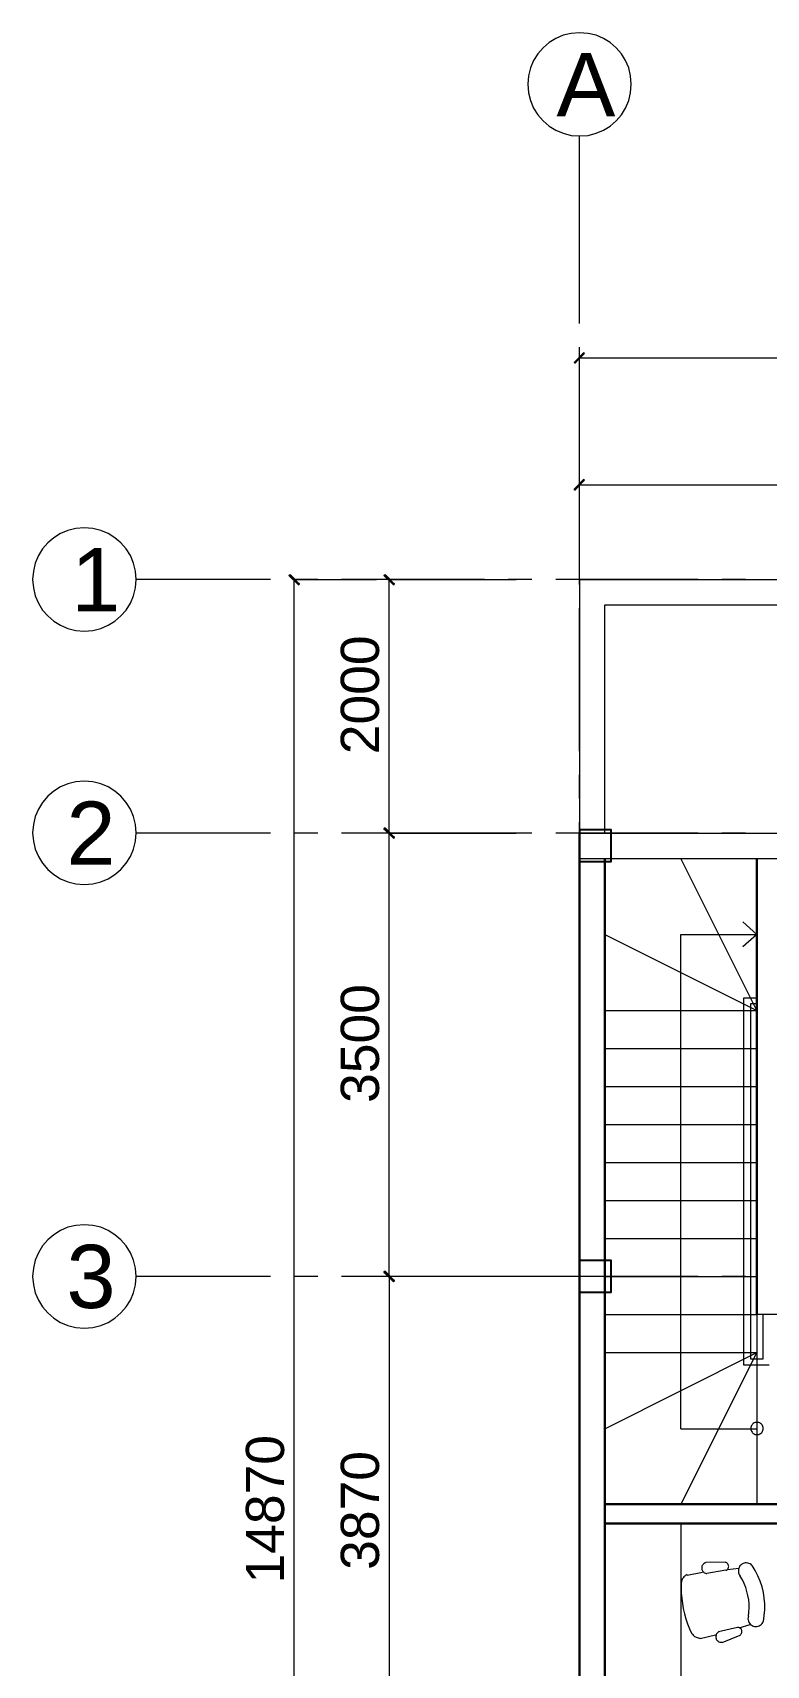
# Model space of a CAD drawing. Header units: millimetres. Extents: x -5796 to 14097, y -6464 to 19186.
# Drawn here: x -4314 to 1475, y 6301 to 19186 of the extents above; entities that cross this region are included whole.
import ezdxf

# ---------------------------------------------------------------- set-up
doc = ezdxf.new("R2010")
doc.units = ezdxf.units.MM
for name, color, linetype in [('ARCH-FILL', 8, 'Continuous'), ('ARCH-LINES', 7, 'Continuous'), ('ARCH-TEXT', 7, 'Continuous'), ('COLUMN', 1, 'Continuous')]:
    doc.layers.add(name, color=color, linetype=linetype)
doc.styles.add('Arial', font='arial.ttf')

msp = doc.modelspace()

# ---------------------------------------------------------------- hatches: boundary and pattern name
at = {"layer": 'ARCH-FILL', "true_color": 0x767676}
h = msp.add_hatch(color=7, dxfattribs=at)
h.dxf.hatch_style = 1
h.paths.add_polyline_path([(41, 16654), (32, 16660), (-35, 16577), (41, 16654), (-35, 16577), (-41, 16584), (32, 16660)])
h = msp.add_hatch(color=7, dxfattribs=at)
h.dxf.hatch_style = 1
h.paths.add_polyline_path([(41, 15654), (32, 15660), (-35, 15577), (41, 15654), (-35, 15577), (-41, 15584), (32, 15660)])
h = msp.add_hatch(color=7, dxfattribs=at)
h.dxf.hatch_style = 1
h.paths.add_polyline_path([(-2216, 14828), (-2209, 14835), (-2292, 14901), (-2216, 14828), (-2292, 14901), (-2282, 14911), (-2209, 14835)])
h = msp.add_hatch(color=7, dxfattribs=at)
h.dxf.hatch_style = 1
h.paths.add_polyline_path([(-1466, 14828), (-1460, 14835), (-1543, 14901), (-1466, 14828), (-1543, 14901), (-1533, 14911), (-1460, 14835)])
h = msp.add_hatch(color=7, dxfattribs=at)
h.dxf.hatch_style = 1
h.paths.add_polyline_path([(-1466, 12829), (-1460, 12835), (-1543, 12902), (-1466, 12829), (-1543, 12902), (-1533, 12911), (-1460, 12835)])
h = msp.add_hatch(color=7, dxfattribs=at)
h.dxf.hatch_style = 1
h.paths.add_polyline_path([(-1533, 12911), (-1543, 12902), (-1460, 12835), (-1533, 12911), (-1460, 12835), (-1466, 12829), (-1543, 12902)])
h = msp.add_hatch(color=7, dxfattribs=at)
h.dxf.hatch_style = 1
h.paths.add_polyline_path([(-1533, 9413), (-1543, 9404), (-1460, 9337), (-1533, 9413), (-1460, 9337), (-1466, 9328), (-1543, 9404)])
h = msp.add_hatch(color=7, dxfattribs=at)
h.dxf.hatch_style = 1
h.paths.add_polyline_path([(-1466, 9328), (-1460, 9337), (-1543, 9404), (-1466, 9328), (-1543, 9404), (-1533, 9413), (-1460, 9337)])

# ---------------------------------------------------------------- linework, layer by layer
at = {"layer": 'ARCH-LINES', "lineweight": 5}
for points in [[(2, 19186), (-65, 19181), (-127, 19166), (-186, 19141), (-239, 19108), (-287, 19067), (-328, 19019), (-361, 18966), (-385, 18908), (-401, 18845), (-406, 18779)], [(409, 18779), (404, 18845), (389, 18908), (364, 18966), (331, 19019), (290, 19067), (242, 19108), (189, 19141), (131, 19166), (68, 19181), (2, 19186)], [(-406, 18779), (-401, 18712), (-385, 18650), (-361, 18591), (-328, 18538), (-287, 18490), (-239, 18449), (-186, 18416), (-127, 18392), (-65, 18376), (2, 18371)], [(2, 18371), (68, 18376), (131, 18392), (189, 18416), (242, 18449), (290, 18490), (331, 18538), (364, 18591), (389, 18650), (404, 18712), (409, 18779)], [(0, 17837), (0, 18368)], [(0, 16892), (0, 18037)], [(0, 16517), (0, 16704)], [(0, 15206), (0, 16330)], [(-3906, 15279), (-3972, 15274), (-4035, 15258), (-4093, 15234), (-4147, 15200), (-4194, 15160), (-4235, 15112), (-4268, 15059), (-4293, 15000), (-4308, 14937), (-4314, 14871)], [(-3498, 14871), (-3503, 14937), (-3519, 15000), (-3543, 15059), (-3577, 15112), (-3617, 15160), (-3665, 15200), (-3718, 15234), (-3777, 15258), (-3840, 15274), (-3906, 15279)], [(0, 14832), (0, 15019)], [(-4314, 14871), (-4308, 14805), (-4293, 14742), (-4268, 14684), (-4235, 14630), (-4194, 14583), (-4147, 14542), (-4093, 14509), (-4035, 14484), (-3972, 14469), (-3906, 14463)], [(-3906, 14463), (-3840, 14469), (-3777, 14484), (-3718, 14509), (-3665, 14542), (-3617, 14583), (-3577, 14630), (-3543, 14684), (-3519, 14742), (-3503, 14805), (-3498, 14871)], [(-2971, 14870), (-3501, 14870)], [(-2438, 14870), (-3501, 14870)], [(-2063, 14870), (-2250, 14870)], [(-749, 14870), (-1876, 14870)], [(-375, 14870), (-562, 14870)], [(936, 14870), (-187, 14870)], [(1311, 14870), (1124, 14870)], [(0, 13517), (0, 14644)], [(-3906, 13279), (-3972, 13274), (-4035, 13259), (-4093, 13234), (-4147, 13201), (-4194, 13160), (-4235, 13112), (-4268, 13059), (-4293, 13000), (-4308, 12938), (-4314, 12872)], [(-3498, 12872), (-3503, 12938), (-3519, 13000), (-3543, 13059), (-3577, 13112), (-3617, 13160), (-3665, 13201), (-3718, 13234), (-3777, 13259), (-3840, 13274), (-3906, 13279)], [(0, 13143), (0, 13330)], [(0, 11832), (0, 12956)], [(-4314, 12872), (-4308, 12805), (-4293, 12743), (-4268, 12684), (-4235, 12631), (-4194, 12583), (-4147, 12542), (-4093, 12509), (-4035, 12484), (-3972, 12469), (-3906, 12464)], [(-3906, 12464), (-3840, 12469), (-3777, 12484), (-3718, 12509), (-3665, 12542), (-3617, 12583), (-3577, 12631), (-3543, 12684), (-3519, 12743), (-3503, 12805), (-3498, 12872)], [(-2438, 12870), (-3501, 12870)], [(-2971, 12870), (-3501, 12870)], [(-2063, 12870), (-2250, 12870)], [(-749, 12870), (-1876, 12870)], [(-375, 12870), (-562, 12870)], [(936, 12870), (-187, 12870)], [(0, 12870), (10300, 12870)], [(1311, 12870), (1124, 12870)], [(0, 12670), (10100, 12670)], [(800, 8169), (800, 12070)], [(800, 12070), (1400, 12070)], [(0, 11457), (0, 11645)], [(0, 10143), (0, 11270)], [(0, 9769), (0, 9956)], [(-3906, 9778), (-3972, 9773), (-4035, 9758), (-4093, 9733), (-4147, 9700), (-4194, 9659), (-4235, 9611), (-4268, 9558), (-4293, 9499), (-4308, 9437), (-4314, 9371)], [(-3498, 9371), (-3503, 9437), (-3519, 9499), (-3543, 9558), (-3577, 9611), (-3617, 9659), (-3665, 9700), (-3718, 9733), (-3777, 9758), (-3840, 9773), (-3906, 9778)], [(0, 8458), (0, 9582)], [(-4314, 9371), (-4308, 9304), (-4293, 9242), (-4268, 9183), (-4235, 9130), (-4194, 9082), (-4147, 9041), (-4093, 9008), (-4035, 8983), (-3972, 8968), (-3906, 8963)], [(-3906, 8963), (-3840, 8968), (-3777, 8983), (-3718, 9008), (-3665, 9041), (-3617, 9082), (-3577, 9130), (-3543, 9183), (-3519, 9242), (-3503, 9304), (-3498, 9371)], [(-2438, 9369), (-3501, 9369)], [(-2971, 9369), (-3501, 9369)], [(-2063, 9369), (-2250, 9369)], [(-749, 9369), (-1876, 9369)], [(-375, 9369), (-562, 9369)], [(936, 9369), (-187, 9369)], [(1311, 9369), (1124, 9369)], [(1625, 9071), (1400, 9071)], [(0, 8083), (0, 8271)], [(800, 8169), (1400, 8169)], [(0, 6769), (0, 7896)], [(0, 6395), (0, 6582)]]:
    msp.add_lwpolyline(points, dxfattribs=at)
at = {"layer": 'ARCH-LINES', "lineweight": 5, "true_color": 0x767676}
for points in [[(-41, 16584), (32, 16660)], [(32, 16660), (-35, 16577)], [(32, 16660), (-35, 16577)], [(-35, 16577), (41, 16654)], [(41, 16654), (32, 16660)], [(-35, 16577), (-41, 16584)], [(0, 15695), (0, 16619)], [(0, 16619), (10300, 16619)], [(-41, 15584), (32, 15660)], [(32, 15660), (-35, 15577)], [(32, 15660), (-35, 15577)], [(-35, 15577), (41, 15654)], [(0, 14895), (0, 15619)], [(0, 15619), (5148, 15619)], [(41, 15654), (32, 15660)], [(-35, 15577), (-41, 15584)], [(-2292, 14901), (-2282, 14911)], [(-2209, 14835), (-2292, 14901)], [(-2292, 14901), (-2216, 14828)], [(-2209, 14835), (-2292, 14901)], [(-2282, 14911), (-2209, 14835)], [(-2250, 2), (-2250, 14870)], [(-2250, 14870), (-1600, 14870)], [(-2216, 14828), (-2209, 14835)], [(-1543, 14901), (-1533, 14911)], [(-1460, 14835), (-1543, 14901)], [(-1543, 14901), (-1466, 14828)], [(-1460, 14835), (-1543, 14901)], [(-1533, 14911), (-1460, 14835)], [(-1501, 12870), (-1501, 14870)], [(-1501, 14870), (-498, 14870)], [(-1466, 14828), (-1460, 14835)], [(-1543, 12902), (-1533, 12911)], [(-1533, 12911), (-1543, 12902)], [(-1460, 12835), (-1543, 12902)], [(-1543, 12902), (-1466, 12829)], [(-1460, 12835), (-1543, 12902)], [(-1543, 12902), (-1460, 12835)], [(-1543, 12902), (-1460, 12835)], [(-1466, 12829), (-1543, 12902)], [(-1533, 12911), (-1460, 12835)], [(-1460, 12835), (-1533, 12911)], [(-1501, 9369), (-1501, 12870)], [(-1501, 12870), (-498, 12870)], [(-498, 12870), (-1501, 12870)], [(-1466, 12829), (-1460, 12835)], [(-1460, 12835), (-1466, 12829)], [(-1533, 9413), (-1543, 9404)], [(-1543, 9404), (-1533, 9413)], [(-1460, 9337), (-1533, 9413)], [(-1533, 9413), (-1460, 9337)], [(-1543, 9404), (-1460, 9337)], [(-1543, 9404), (-1460, 9337)], [(-1466, 9328), (-1543, 9404)], [(-1460, 9337), (-1543, 9404)], [(-1543, 9404), (-1466, 9328)], [(-1460, 9337), (-1543, 9404)], [(-25, 9369), (-1501, 9369)], [(-25, 9369), (-1501, 9369)], [(-1501, 9369), (-1501, 5503)], [(-1460, 9337), (-1466, 9328)], [(-1466, 9328), (-1460, 9337)]]:
    msp.add_lwpolyline(points, dxfattribs=at)
at = {"layer": 'ARCH-LINES', "lineweight": 9}
for points in [[(0, 14870), (10300, 14870)], [(0, 14870), (0, 12870)], [(200, 12870), (200, 14670)], [(200, 14670), (5050, 14670)], [(1400, 11470), (800, 12670)], [(200, 12070), (1400, 11470)], [(200, 11470), (1400, 11470)], [(200, 11169), (1400, 11169)], [(200, 10870), (1400, 10870)], [(200, 10569), (1400, 10569)], [(200, 10270), (1400, 10270)], [(200, 9969), (1400, 9969)], [(200, 9670), (1400, 9670)], [(200, 9369), (1400, 9369)], [(200, 9071), (1400, 9071)], [(1400, 9071), (1400, 7572)], [(200, 8769), (1400, 8769)], [(200, 8169), (1400, 8769)], [(1400, 8769), (800, 7572)], [(800, 6150), (200, 6150), (200, 7420), (800, 7420), (800, 6150)], [(997, 7111), (991, 7109), (985, 7106), (980, 7102), (976, 7098), (972, 7093), (969, 7088), (967, 7083), (966, 7077), (965, 7071), (965, 7065)], [(1149, 7115), (997, 7112)], [(1177, 7086), (1177, 7090), (1175, 7094), (1174, 7098), (1171, 7101), (1169, 7105), (1166, 7108), (1162, 7110), (1159, 7112), (1155, 7114), (1150, 7115)], [(1274, 7093), (1267, 7086), (1262, 7078), (1258, 7069), (1255, 7060), (1254, 7051), (1254, 7041), (1256, 7032), (1259, 7023), (1263, 7014), (1269, 7006)], [(1361, 7089), (1354, 7096), (1346, 7101), (1337, 7105), (1328, 7108), (1319, 7109), (1309, 7109), (1300, 7107), (1291, 7104), (1282, 7099), (1274, 7093)], [(1452, 6648), (1459, 6694), (1463, 6740), (1463, 6786), (1459, 6832), (1452, 6877), (1441, 6922), (1426, 6966), (1408, 7008), (1387, 7049), (1362, 7089)], [(850, 7018), (843, 7014), (837, 7010), (831, 7005), (825, 6999), (820, 6993), (816, 6987), (812, 6980), (809, 6973), (806, 6966), (805, 6958)], [(851, 7014), (971, 7036)], [(965, 7065), (966, 7058), (968, 7053), (971, 7047), (974, 7042), (978, 7038), (983, 7034), (988, 7031), (994, 7029), (1000, 7027), (1006, 7026)], [(1155, 7052), (1006, 7026)], [(1158, 7051), (1162, 7053), (1165, 7056), (1168, 7059), (1171, 7062), (1173, 7065), (1175, 7069), (1176, 7073), (1177, 7077), (1178, 7081), (1177, 7086)], [(1168, 7058), (1257, 7068)], [(1334, 6687), (1338, 6720), (1339, 6753), (1339, 6786), (1336, 6819), (1330, 6852), (1322, 6884), (1312, 6915), (1300, 6946), (1286, 6976), (1269, 7005)], [(804, 6957), (803, 6915), (804, 6873), (807, 6832), (813, 6790), (820, 6749), (829, 6708), (841, 6668), (854, 6628), (869, 6589), (887, 6551)], [(1247, 6601), (1098, 6566)], [(1281, 6577), (1279, 6581), (1278, 6585), (1275, 6589), (1272, 6592), (1269, 6594), (1266, 6597), (1262, 6598), (1258, 6600), (1254, 6601), (1249, 6601)], [(1260, 6598), (1346, 6623)], [(1268, 6540), (1271, 6543), (1274, 6546), (1277, 6549), (1279, 6553), (1280, 6556), (1282, 6560), (1282, 6565), (1282, 6569), (1282, 6573), (1281, 6577)], [(1333, 6689), (1331, 6679), (1330, 6669), (1331, 6660), (1333, 6651), (1336, 6642), (1341, 6634), (1347, 6626), (1354, 6620), (1363, 6615), (1372, 6611)], [(1372, 6611), (1381, 6608), (1391, 6607), (1401, 6608), (1410, 6610), (1419, 6614), (1427, 6618), (1434, 6624), (1441, 6631), (1446, 6639), (1450, 6648)], [(887, 6553), (892, 6546), (897, 6540), (903, 6535), (909, 6530), (916, 6526), (922, 6523), (930, 6520), (937, 6518), (945, 6516), (953, 6516)], [(952, 6512), (1073, 6541)], [(1100, 6565), (1095, 6562), (1090, 6558), (1086, 6554), (1082, 6549), (1080, 6544), (1078, 6538), (1076, 6532), (1076, 6526), (1076, 6520), (1078, 6514)], [(1078, 6514), (1080, 6508), (1083, 6503), (1087, 6498), (1091, 6494), (1096, 6490), (1101, 6488), (1107, 6485), (1112, 6484), (1119, 6484), (1125, 6484)], [(1266, 6538), (1124, 6480)]]:
    msp.add_lwpolyline(points, dxfattribs=at)
at = {"layer": 'ARCH-LINES', "lineweight": 30}
for points in [[(0, 3002), (0, 12870)], [(200, 3002), (200, 12670)], [(1400, 9071), (1400, 12670)], [(200, 7572), (1625, 7572)], [(200, 7420), (1625, 7420)]]:
    msp.add_lwpolyline(points, dxfattribs=at)
at = {"layer": 'ARCH-LINES', "lineweight": 18}
for points in [[(1289, 12168), (1400, 12070)], [(1400, 12070), (1289, 11972)], [(1298, 8671), (1298, 11569)], [(1298, 11569), (1400, 11569)], [(1400, 11521), (1349, 11521)], [(1349, 11521), (1349, 8721)], [(1451, 8721), (1451, 9071)], [(1498, 8671), (1298, 8671)], [(1349, 8721), (1451, 8721)], [(1401, 8220), (1393, 8219), (1386, 8217), (1379, 8214), (1372, 8210), (1367, 8205), (1362, 8200), (1358, 8193), (1355, 8186), (1353, 8179), (1352, 8171)], [(1352, 8171), (1353, 8163), (1355, 8155), (1358, 8148), (1362, 8142), (1367, 8136), (1372, 8131), (1379, 8127), (1386, 8124), (1393, 8122), (1401, 8121)], [(1451, 8171), (1450, 8179), (1448, 8186), (1445, 8193), (1441, 8200), (1436, 8205), (1430, 8210), (1424, 8214), (1417, 8217), (1409, 8219), (1401, 8220)], [(1401, 8121), (1409, 8122), (1417, 8124), (1424, 8127), (1430, 8131), (1436, 8136), (1441, 8142), (1445, 8148), (1448, 8155), (1450, 8163), (1451, 8171)]]:
    msp.add_lwpolyline(points, dxfattribs=at)
at = {"layer": 'COLUMN'}
for points in [[(0, 12645), (250, 12645), (250, 12895), (0, 12895)], [(0, 9245), (250, 9245), (250, 9495), (0, 9495)]]:
    msp.add_lwpolyline(points, close=True, dxfattribs=at)

# ---------------------------------------------------------------- texts
at = {"layer": 'ARCH-TEXT', "style": 'Arial'}
for s, p in [('A', (-181, 18526)), ('1', (-4009, 14619)), ('2', (-4047, 12619)), ('3', (-4047, 9121))]:
    msp.add_text(s, height=499, dxfattribs=at).set_placement(p)
for s, p in [('2000', (-1581, 13492)), ('3500', (-1581, 10740)), ('14870', (-2330, 6947)), ('3870', (-1581, 7055))]:
    msp.add_text(s, height=301.7, rotation=90, dxfattribs=at).set_placement(p)

doc.saveas('drawing.dxf')
